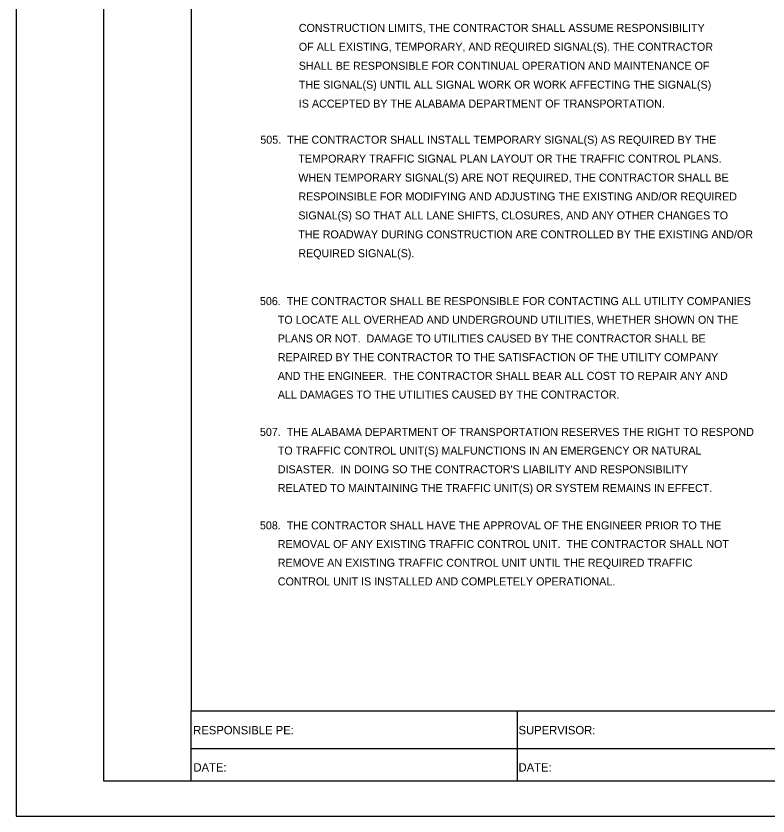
# Model space of a CAD drawing. Extents: x -88 to 3482, y -3088 to 2396.
# Drawn here: x -88 to 1038, y -23 to 1175 of the extents above; entities that cross this region are included whole.
import ezdxf

# ---------------------------------------------------------------- set-up
doc = ezdxf.new("R2010")
doc.units = 0
for name, color, linetype in [('ANNO-TXT', 7, 'Continuous'), ('Level 62', 7, 'Continuous'), ('SHT-BDR', 7, 'Continuous'), ('SHT-BNDRY', 7, 'Continuous')]:
    doc.layers.add(name, color=color, linetype=linetype)

msp = doc.modelspace()

# ---------------------------------------------------------------- linework, layer by layer
at = {"layer": 'Level 62'}
msp.add_lwpolyline([(-88.1, -23.4), (3481.9, -23.4), (3481.9, 2286.7), (-88.1, 2286.7)], close=True, dxfattribs=at)
at = {"layer": 'SHT-BDR'}
msp.add_lwpolyline([(174.3, 134.3), (3324.3, 134.3), (3324.3, 2129.3), (174.3, 2129.3)], close=True, dxfattribs=at)
at = {"layer": 'SHT-BNDRY'}
for p, q in [((174.3, 29.1), (174.3, 134.3)), ((662.8, 134.3), (662.8, 29.1)), ((174.3, 77.6), (1808.4, 77.6))]:
    msp.add_line(p, q, dxfattribs=at)
msp.add_lwpolyline([(43.1, 29.1), (3429.4, 29.1), (3429.4, 2234.2), (43.1, 2234.2)], close=True, dxfattribs=at)

# ---------------------------------------------------------------- texts
at = {"layer": 'ANNO-TXT'}
for s, p in [('  CONSTRUCTION LIMITS, THE CONTRACTOR SHALL ASSUME RESPONSIBILITY', (326.6, 1151.4)), ('  OF ALL EXISTING, TEMPORARY, AND REQUIRED SIGNAL(S). THE CONTRACTOR', (326.6, 1123.1)), ('  SHALL BE RESPONSIBLE FOR CONTINUAL OPERATION AND MAINTENANCE OF', (326.6, 1094.7)), ('  THE SIGNAL(S) UNTIL ALL SIGNAL WORK OR WORK AFFECTING THE SIGNAL(S)', (326.6, 1066.4)), ('  IS ACCEPTED BY THE ALABAMA DEPARTMENT OF TRANSPORTATION.', (326.6, 1038)), ('505.  THE CONTRACTOR SHALL INSTALL TEMPORARY SIGNAL(S) AS REQUIRED BY THE', (277.9, 983.9)), ('  TEMPORARY TRAFFIC SIGNAL PLAN LAYOUT OR THE TRAFFIC CONTROL PLANS.', (325.9, 955.6)), ('  WHEN TEMPORARY SIGNAL(S) ARE NOT REQUIRED, THE CONTRACTOR SHALL BE', (325.9, 927.2)), ('  RESPOINSIBLE FOR MODIFYING AND ADJUSTING THE EXISTING AND/OR REQUIRED', (325.9, 898.9)), ('  SIGNAL(S) SO THAT ALL LANE SHIFTS, CLOSURES, AND ANY OTHER CHANGES TO', (325.9, 870.5)), ('  THE ROADWAY DURING CONSTRUCTION ARE CONTROLLED BY THE EXISTING AND/OR', (325.9, 842.1)), ('  REQUIRED SIGNAL(S).', (325.9, 813.8)), ('506.  THE CONTRACTOR SHALL BE RESPONSIBLE FOR CONTACTING ALL UTILITY COMPANIES', (277.3, 742.1)), ('      TO LOCATE ALL OVERHEAD AND UNDERGROUND UTILITIES, WHETHER SHOWN ON THE', (277.3, 714.1)), ('      PLANS OR NOT.  DAMAGE TO UTILITIES CAUSED BY THE CONTRACTOR SHALL BE', (277.3, 686.1)), ('      REPAIRED BY THE CONTRACTOR TO THE SATISFACTION OF THE UTILITY COMPANY', (277.3, 658.1)), ('      AND THE ENGINEER.  THE CONTRACTOR SHALL BEAR ALL COST TO REPAIR ANY AND', (277.3, 630.1)), ('      ALL DAMAGES TO THE UTILITIES CAUSED BY THE CONTRACTOR.', (277.3, 602.1)), ('507.  THE ALABAMA DEPARTMENT OF TRANSPORTATION RESERVES THE RIGHT TO RESPOND', (277.3, 546.1)), ('      TO TRAFFIC CONTROL UNIT(S) MALFUNCTIONS IN AN EMERGENCY OR NATURAL', (277.3, 518.1)), ("      DISASTER.  IN DOING SO THE CONTRACTOR'S LIABILITY AND RESPONSIBILITY", (277.3, 490.1)), ('      RELATED TO MAINTAINING THE TRAFFIC UNIT(S) OR SYSTEM REMAINS IN EFFECT.', (277.3, 462.1)), ('508.  THE CONTRACTOR SHALL HAVE THE APPROVAL OF THE ENGINEER PRIOR TO THE', (277.3, 406.1)), ('      REMOVAL OF ANY EXISTING TRAFFIC CONTROL UNIT.  THE CONTRACTOR SHALL NOT', (277.3, 378.1)), ('      REMOVE AN EXISTING TRAFFIC CONTROL UNIT UNTIL THE REQUIRED TRAFFIC', (277.3, 350.1)), ('      CONTROL UNIT IS INSTALLED AND COMPLETELY OPERATIONAL.', (277.3, 322.1))]:
    msp.add_text(s, height=12, dxfattribs=at).set_placement(p)
for s, p in [('RESPONSIBLE PE:', (177.3, 99)), ('SUPERVISOR:', (664.7, 99)), ('DATE:', (177.7, 43.2)), ('DATE:', (664.7, 43.2))]:
    msp.add_text(s, height=12.6, rotation=360, dxfattribs=at).set_placement(p)

doc.saveas('drawing.dxf')
